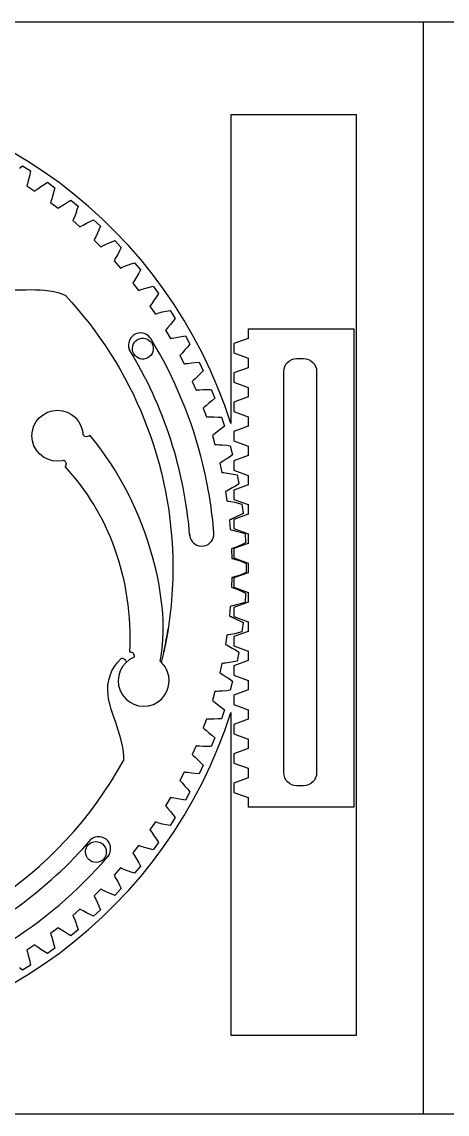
# Model space of a CAD drawing. Extents: x -14 to 217, y -21 to 85.
# Drawn here: x 62.8 to 103.9, y -21 to 84.5 of the extents above; entities that cross this region are included whole.
import ezdxf

# ---------------------------------------------------------------- set-up
doc = ezdxf.new("R2010")
doc.units = 0
doc.layers.get('0').update_dxf_attribs({"color": 160})

msp = doc.modelspace()

# ---------------------------------------------------------------- linework, layer by layer
at = {"color": 1}
for p, q in [((-14.02, 84.51), (101.6, 84.51)), ((101.6, 84.51), (217.22, 84.51)), ((101.6, 84.51), (101.6, -21.01)), ((101.6, -21.01), (-14.02, -21.01)), ((217.22, -21.01), (101.6, -21.01))]:
    msp.add_line(p, q, dxfattribs=at)
at = {"color": 5}
for p, q in [((95.16, 75.53), (83.02, 75.53)), ((83.02, 75.53), (83.02, 45.7)), ((95.16, -13.37), (95.16, 75.53)), ((83.02, 17.8), (83.02, -13.37)), ((83.02, -13.37), (95.16, -13.37))]:
    msp.add_line(p, q, dxfattribs=at)
at = {"color": 7}
for p, q in [((62.61, 70.37), (62.91, 70.6)), ((62.91, 70.6), (63.67, 70.11)), ((63.6, 69.74), (63.52, 69.38)), ((63.67, 70.11), (63.6, 69.74)), ((63.36, 68.76), (63.33, 68.68)), ((63.33, 68.68), (64.09, 68.16)), ((63.38, 68.85), (63.36, 68.76)), ((63.43, 69.03), (63.38, 68.85)), ((63.52, 69.38), (63.43, 69.03)), ((64.38, 68.38), (64.68, 68.59)), ((64.68, 68.59), (64.98, 68.8)), ((64.98, 68.8), (65.3, 69.01)), ((65.3, 69.01), (66.03, 68.47)), ((64.09, 68.16), (64.16, 68.21)), ((64.16, 68.21), (64.23, 68.27)), ((64.23, 68.27), (64.38, 68.38)), ((65.83, 67.76), (65.72, 67.41)), ((65.94, 68.11), (65.83, 67.76)), ((66.03, 68.47), (65.94, 68.11)), ((65.63, 67.15), (65.6, 67.06)), ((65.6, 67.06), (66.33, 66.5)), ((65.66, 67.23), (65.63, 67.15)), ((65.72, 67.41), (65.66, 67.23)), ((66.33, 66.5), (66.4, 66.55)), ((66.4, 66.55), (66.48, 66.6)), ((66.48, 66.6), (66.63, 66.7)), ((66.63, 66.7), (66.94, 66.9)), ((66.94, 66.9), (67.26, 67.08)), ((67.26, 67.08), (67.58, 67.27)), ((67.58, 67.27), (68.28, 66.69)), ((68.28, 66.69), (68.16, 66.34)), ((67.84, 65.48), (67.8, 65.39)), ((67.91, 65.64), (67.84, 65.48)), ((68.04, 65.99), (67.91, 65.64)), ((68.16, 66.34), (68.04, 65.99)), ((67.8, 65.39), (67.77, 65.31)), ((67.77, 65.31), (68.45, 64.7)), ((68.45, 64.7), (68.53, 64.75)), ((68.53, 64.75), (68.61, 64.79)), ((68.61, 64.79), (68.77, 64.88)), ((68.77, 64.88), (69.09, 65.06)), ((69.09, 65.06), (69.42, 65.23)), ((69.42, 65.23), (69.76, 65.39)), ((69.76, 65.39), (70.42, 64.77)), ((70.28, 64.42), (70.13, 64.08)), ((70.42, 64.77), (70.28, 64.42)), ((69.86, 63.5), (69.81, 63.42)), ((69.81, 63.42), (70.46, 62.77)), ((69.9, 63.59), (69.86, 63.5)), ((69.98, 63.75), (69.9, 63.59)), ((70.13, 64.08), (69.98, 63.75)), ((71.46, 63.24), (71.81, 63.38)), ((71.81, 63.38), (72.43, 62.72)), ((70.46, 62.77), (70.55, 62.82)), ((70.55, 62.82), (70.63, 62.86)), ((70.63, 62.86), (70.79, 62.94)), ((70.79, 62.94), (71.12, 63.09)), ((71.12, 63.09), (71.46, 63.24)), ((72.27, 62.38), (72.1, 62.05)), ((72.43, 62.72), (72.27, 62.38)), ((71.79, 61.49), (71.74, 61.41)), ((71.74, 61.41), (72.35, 60.72)), ((71.83, 61.57), (71.79, 61.49)), ((71.92, 61.73), (71.83, 61.57)), ((72.1, 62.05), (71.92, 61.73)), ((73.38, 61.12), (73.73, 61.24)), ((73.73, 61.24), (74.31, 60.54)), ((72.35, 60.72), (72.43, 60.76)), ((72.43, 60.76), (72.52, 60.8)), ((72.52, 60.8), (72.69, 60.86)), ((72.69, 60.86), (73.03, 61)), ((73.03, 61), (73.38, 61.12)), ((74.13, 60.22), (73.94, 59.9)), ((74.31, 60.54), (74.13, 60.22)), ((73.59, 59.36), (73.54, 59.28)), ((73.54, 59.28), (74.1, 58.56)), ((73.64, 59.44), (73.59, 59.36)), ((73.74, 59.59), (73.64, 59.44)), ((73.94, 59.9), (73.74, 59.59)), ((74.1, 58.56), (74.19, 58.59)), ((74.19, 58.59), (74.27, 58.62)), ((74.27, 58.62), (74.45, 58.68)), ((74.45, 58.68), (74.8, 58.79)), ((74.8, 58.79), (75.15, 58.89)), ((75.15, 58.89), (75.51, 58.99)), ((75.51, 58.99), (76.05, 58.26)), ((76.05, 58.26), (75.84, 57.94)), ((75.26, 57.12), (75.2, 57.05)), ((75.2, 57.05), (75.72, 56.29)), ((75.31, 57.19), (75.26, 57.12)), ((75.42, 57.34), (75.31, 57.19)), ((75.63, 57.64), (75.42, 57.34)), ((75.84, 57.94), (75.63, 57.64)), ((75.72, 56.29), (75.8, 56.31)), ((75.8, 56.31), (75.89, 56.34)), ((75.89, 56.34), (76.07, 56.39)), ((76.07, 56.39), (76.42, 56.48)), ((76.42, 56.48), (76.78, 56.56)), ((76.78, 56.56), (77.15, 56.63)), ((77.15, 56.63), (77.64, 55.86)), ((76.95, 54.99), (76.84, 54.85)), ((77.19, 55.27), (76.95, 54.99)), ((77.41, 55.57), (77.19, 55.27)), ((77.64, 55.86), (77.41, 55.57)), ((76.78, 54.78), (76.72, 54.71)), ((76.72, 54.71), (77.18, 53.92)), ((76.84, 54.85), (76.78, 54.78)), ((77.18, 53.92), (77.27, 53.94)), ((77.27, 53.94), (77.36, 53.96)), ((77.36, 53.96), (77.54, 54)), ((77.54, 54), (77.9, 54.06)), ((77.9, 54.06), (78.27, 54.12)), ((78.27, 54.12), (78.64, 54.17)), ((78.64, 54.17), (79.07, 53.38)), ((84.71, 53.93), (83.32, 53.43)), ((84.71, 54.85), (94.9, 54.85)), ((84.71, 54.85), (84.71, 53.93)), ((94.9, 54.85), (94.9, 8.65)), ((78.59, 52.82), (78.34, 52.55)), ((78.83, 53.09), (78.59, 52.82)), ((79.07, 53.38), (78.83, 53.09)), ((83.32, 53.43), (83.32, 52.53)), ((78.15, 52.35), (78.08, 52.29)), ((78.08, 52.29), (78.5, 51.47)), ((78.21, 52.42), (78.15, 52.35)), ((78.34, 52.55), (78.21, 52.42)), ((83.32, 52.53), (84.71, 52.02)), ((84.71, 52.02), (84.71, 51.1)), ((89.4, 51.99), (90.04, 51.99)), ((78.5, 51.47), (78.59, 51.48)), ((78.59, 51.48), (78.68, 51.5)), ((78.68, 51.5), (78.86, 51.52)), ((78.86, 51.52), (79.23, 51.56)), ((79.23, 51.56), (79.59, 51.6)), ((79.59, 51.6), (79.97, 51.63)), ((79.97, 51.63), (80.35, 50.81)), ((80.35, 50.81), (80.09, 50.54)), ((84.71, 51.1), (83.32, 50.6)), ((88.13, 11.98), (88.13, 50.72)), ((91.31, 50.72), (91.31, 11.98)), ((79.36, 49.84), (79.3, 49.78)), ((79.3, 49.78), (79.66, 48.94)), ((79.43, 49.9), (79.36, 49.84)), ((79.57, 50.02), (79.43, 49.9)), ((79.83, 50.28), (79.57, 50.02)), ((80.09, 50.54), (79.83, 50.28)), ((83.32, 50.6), (83.32, 49.7)), ((83.32, 49.7), (84.71, 49.19)), ((79.66, 48.94), (79.75, 48.94)), ((79.75, 48.94), (79.84, 48.95)), ((79.84, 48.95), (80.02, 48.97)), ((80.02, 48.97), (80.39, 48.99)), ((80.39, 48.99), (80.76, 49)), ((80.76, 49), (81.13, 49)), ((81.13, 49), (81.47, 48.16)), ((84.71, 49.19), (84.71, 48.27)), ((80.91, 47.66), (80.63, 47.43)), ((81.19, 47.91), (80.91, 47.66)), ((81.47, 48.16), (81.19, 47.91)), ((84.71, 48.27), (83.32, 47.77)), ((83.32, 47.77), (83.32, 46.87)), ((80.42, 47.25), (80.35, 47.2)), ((80.35, 47.2), (80.66, 46.34)), ((80.49, 47.31), (80.42, 47.25)), ((80.63, 47.43), (80.49, 47.31)), ((83.32, 46.87), (84.71, 46.36)), ((80.66, 46.34), (80.75, 46.34)), ((80.75, 46.34), (80.84, 46.34)), ((80.84, 46.34), (81.02, 46.34)), ((81.02, 46.34), (81.39, 46.34)), ((81.39, 46.34), (81.76, 46.33)), ((81.76, 46.33), (82.13, 46.31)), ((82.41, 45.45), (82.12, 45.21)), ((82.13, 46.31), (82.41, 45.45)), ((84.71, 45.44), (83.32, 44.94)), ((84.71, 46.36), (84.71, 45.44)), ((81.31, 44.61), (81.24, 44.56)), ((81.24, 44.56), (81.49, 43.68)), ((81.39, 44.66), (81.31, 44.61)), ((81.54, 44.77), (81.39, 44.66)), ((81.83, 44.99), (81.54, 44.77)), ((82.12, 45.21), (81.83, 44.99)), ((83.32, 44.94), (83.32, 44.04)), ((81.49, 43.68), (81.58, 43.67)), ((81.58, 43.67), (81.67, 43.67)), ((81.67, 43.67), (81.86, 43.66)), ((81.86, 43.66), (82.22, 43.64)), ((82.22, 43.64), (82.59, 43.6)), ((82.59, 43.6), (82.96, 43.56)), ((82.96, 43.56), (83.19, 42.68)), ((83.32, 44.04), (84.71, 43.53)), ((84.71, 43.53), (84.71, 42.61)), ((82.58, 42.26), (82.27, 42.06)), ((82.88, 42.46), (82.58, 42.26)), ((83.19, 42.68), (82.88, 42.46)), ((84.71, 42.61), (83.32, 42.11)), ((82.03, 41.92), (81.96, 41.87)), ((81.96, 41.87), (82.16, 40.97)), ((82.11, 41.96), (82.03, 41.92)), ((82.27, 42.06), (82.11, 41.96)), ((83.32, 42.11), (83.32, 41.21)), ((83.32, 41.21), (84.71, 40.7)), ((82.16, 40.97), (82.25, 40.96)), ((82.25, 40.96), (82.34, 40.96)), ((82.34, 40.96), (82.52, 40.93)), ((82.52, 40.93), (82.88, 40.89)), ((82.88, 40.89), (83.25, 40.83)), ((83.25, 40.83), (83.62, 40.76)), ((83.62, 40.76), (83.79, 39.87)), ((84.71, 40.7), (84.71, 39.78)), ((82.59, 39.18), (82.51, 39.14)), ((82.51, 39.14), (82.65, 38.23)), ((82.67, 39.22), (82.59, 39.18)), ((82.83, 39.31), (82.67, 39.22)), ((83.15, 39.49), (82.83, 39.31)), ((83.47, 39.67), (83.15, 39.49)), ((84.71, 39.78), (83.32, 39.28)), ((83.32, 39.28), (83.32, 38.38)), ((83.79, 39.87), (83.47, 39.67)), ((82.65, 38.23), (82.74, 38.22)), ((82.74, 38.22), (82.83, 38.2)), ((82.83, 38.2), (83.01, 38.17)), ((83.01, 38.17), (83.37, 38.1)), ((83.32, 38.38), (84.71, 37.87)), ((83.37, 38.1), (83.73, 38.02)), ((83.73, 38.02), (84.09, 37.93)), ((84.71, 36.95), (83.32, 36.45)), ((84.21, 37.03), (83.88, 36.85)), ((84.09, 37.93), (84.21, 37.03)), ((84.71, 37.87), (84.71, 36.95)), ((82.97, 36.42), (82.88, 36.38)), ((82.88, 36.38), (82.97, 35.47)), ((83.05, 36.45), (82.97, 36.42)), ((83.22, 36.53), (83.05, 36.45)), ((83.55, 36.69), (83.22, 36.53)), ((83.32, 36.45), (83.32, 35.55)), ((83.88, 36.85), (83.55, 36.69)), ((82.97, 35.47), (83.06, 35.45)), ((83.06, 35.45), (83.15, 35.42)), ((83.15, 35.42), (83.33, 35.38)), ((83.32, 35.55), (84.71, 35.04)), ((83.33, 35.38), (83.68, 35.29)), ((83.68, 35.29), (84.04, 35.19)), ((84.04, 35.19), (84.39, 35.07)), ((84.39, 35.07), (84.45, 34.17)), ((84.71, 35.04), (84.71, 34.12)), ((84.71, 34.12), (83.32, 33.62)), ((83.77, 33.87), (83.43, 33.73)), ((84.11, 34.01), (83.77, 33.87)), ((84.45, 34.17), (84.11, 34.01)), ((83.17, 33.63), (83.09, 33.6)), ((83.09, 33.6), (83.12, 32.68)), ((83.26, 33.66), (83.17, 33.63)), ((83.43, 33.73), (83.26, 33.66)), ((83.32, 33.62), (83.32, 32.72)), ((83.32, 32.72), (84.71, 32.21)), ((83.12, 32.68), (83.2, 32.66)), ((83.2, 32.66), (83.29, 32.63)), ((83.29, 32.63), (83.47, 32.58)), ((83.47, 32.58), (83.81, 32.46)), ((83.81, 32.46), (84.16, 32.34)), ((84.16, 32.34), (84.51, 32.2)), ((84.51, 32.2), (84.51, 31.3)), ((84.71, 32.21), (84.71, 31.29)), ((83.12, 30.82), (83.09, 29.9)), ((83.2, 30.84), (83.12, 30.82)), ((83.29, 30.87), (83.2, 30.84)), ((83.47, 30.92), (83.29, 30.87)), ((84.71, 31.29), (83.32, 30.79)), ((83.32, 30.79), (83.32, 29.89)), ((83.81, 31.04), (83.47, 30.92)), ((84.16, 31.16), (83.81, 31.04)), ((84.51, 31.3), (84.16, 31.16)), ((83.09, 29.9), (83.17, 29.87)), ((83.17, 29.87), (83.26, 29.84)), ((83.26, 29.84), (83.43, 29.77)), ((83.32, 29.89), (84.71, 29.38)), ((83.43, 29.77), (83.77, 29.63)), ((83.77, 29.63), (84.11, 29.49)), ((84.11, 29.49), (84.45, 29.33)), ((84.45, 29.33), (84.39, 28.43)), ((84.71, 29.38), (84.71, 28.46)), ((82.97, 28.03), (82.88, 27.12)), ((83.06, 28.05), (82.97, 28.03)), ((83.15, 28.08), (83.06, 28.05)), ((83.33, 28.12), (83.15, 28.08)), ((84.71, 28.46), (83.32, 27.95)), ((83.32, 27.95), (83.32, 27.06)), ((83.68, 28.21), (83.33, 28.12)), ((84.04, 28.31), (83.68, 28.21)), ((84.39, 28.43), (84.04, 28.31)), ((82.88, 27.12), (82.97, 27.08)), ((82.97, 27.08), (83.05, 27.05)), ((83.05, 27.05), (83.22, 26.97)), ((83.22, 26.97), (83.55, 26.81)), ((83.32, 27.06), (84.71, 26.55)), ((83.55, 26.81), (83.88, 26.65)), ((83.88, 26.65), (84.21, 26.47)), ((84.21, 26.47), (84.09, 25.57)), ((84.71, 26.55), (84.71, 25.63)), ((83.01, 25.33), (82.83, 25.3)), ((83.37, 25.4), (83.01, 25.33)), ((84.71, 25.63), (83.32, 25.12)), ((83.73, 25.48), (83.37, 25.4)), ((84.09, 25.57), (83.73, 25.48)), ((82.65, 25.27), (82.51, 24.36)), ((82.51, 24.36), (82.59, 24.32)), ((82.59, 24.32), (82.67, 24.28)), ((82.74, 25.28), (82.65, 25.27)), ((82.67, 24.28), (82.83, 24.19)), ((82.83, 25.3), (82.74, 25.28)), ((83.32, 25.12), (83.32, 24.22)), ((82.83, 24.19), (83.15, 24.01)), ((83.15, 24.01), (83.47, 23.83)), ((83.32, 24.22), (84.71, 23.72)), ((83.47, 23.83), (83.79, 23.63)), ((83.79, 23.63), (83.62, 22.74)), ((84.71, 23.72), (84.71, 22.8)), ((82.16, 22.53), (81.96, 21.63)), ((82.25, 22.54), (82.16, 22.53)), ((82.34, 22.55), (82.25, 22.54)), ((82.52, 22.57), (82.34, 22.55)), ((82.88, 22.61), (82.52, 22.57)), ((83.25, 22.67), (82.88, 22.61)), ((83.62, 22.74), (83.25, 22.67)), ((84.71, 22.8), (83.32, 22.29)), ((83.32, 22.29), (83.32, 21.39)), ((81.96, 21.63), (82.03, 21.58)), ((82.03, 21.58), (82.11, 21.54)), ((82.11, 21.54), (82.27, 21.44)), ((82.27, 21.44), (82.58, 21.24)), ((82.58, 21.24), (82.88, 21.04)), ((83.32, 21.39), (84.71, 20.89)), ((82.88, 21.04), (83.19, 20.82)), ((83.19, 20.82), (82.96, 19.94)), ((84.71, 20.89), (84.71, 19.97)), ((81.49, 19.82), (81.24, 18.94)), ((81.58, 19.83), (81.49, 19.82)), ((81.67, 19.83), (81.58, 19.83)), ((81.86, 19.84), (81.67, 19.83)), ((82.22, 19.86), (81.86, 19.84)), ((82.59, 19.9), (82.22, 19.86)), ((82.96, 19.94), (82.59, 19.9)), ((84.71, 19.97), (83.32, 19.46)), ((83.32, 19.46), (83.32, 18.56)), ((81.24, 18.94), (81.31, 18.89)), ((81.31, 18.89), (81.39, 18.84)), ((81.39, 18.84), (81.54, 18.73)), ((81.54, 18.73), (81.83, 18.51)), ((81.83, 18.51), (82.12, 18.29)), ((82.12, 18.29), (82.41, 18.05)), ((82.41, 18.05), (82.13, 17.19)), ((83.32, 18.56), (84.71, 18.06)), ((84.71, 18.06), (84.71, 17.14)), ((80.66, 17.16), (80.35, 16.3)), ((80.75, 17.16), (80.66, 17.16)), ((80.84, 17.16), (80.75, 17.16)), ((81.02, 17.16), (80.84, 17.16)), ((81.39, 17.16), (81.02, 17.16)), ((81.76, 17.17), (81.39, 17.16)), ((82.13, 17.19), (81.76, 17.17)), ((84.71, 17.14), (83.32, 16.63)), ((80.35, 16.3), (80.42, 16.25)), ((80.42, 16.25), (80.49, 16.19)), ((80.49, 16.19), (80.63, 16.07)), ((80.63, 16.07), (80.91, 15.84)), ((80.91, 15.84), (81.19, 15.59)), ((83.32, 16.63), (83.32, 15.73)), ((81.47, 15.34), (81.13, 14.5)), ((81.19, 15.59), (81.47, 15.34)), ((83.32, 15.73), (84.71, 15.23)), ((84.71, 15.23), (84.71, 14.31)), ((79.66, 14.56), (79.3, 13.72)), ((79.3, 13.72), (79.36, 13.66)), ((79.75, 14.56), (79.66, 14.56)), ((79.84, 14.55), (79.75, 14.56)), ((80.02, 14.53), (79.84, 14.55)), ((80.39, 14.51), (80.02, 14.53)), ((80.76, 14.5), (80.39, 14.51)), ((81.13, 14.5), (80.76, 14.5)), ((84.71, 14.31), (83.32, 13.8)), ((83.32, 13.8), (83.32, 12.9)), ((79.36, 13.66), (79.43, 13.6)), ((79.43, 13.6), (79.57, 13.48)), ((79.57, 13.48), (79.83, 13.22)), ((79.83, 13.22), (80.09, 12.96)), ((80.35, 12.69), (79.97, 11.87)), ((80.09, 12.96), (80.35, 12.69)), ((83.32, 12.9), (84.71, 12.4)), ((78.5, 12.03), (78.08, 11.21)), ((78.59, 12.02), (78.5, 12.03)), ((78.68, 12), (78.59, 12.02)), ((78.86, 11.98), (78.68, 12)), ((79.23, 11.94), (78.86, 11.98)), ((79.59, 11.9), (79.23, 11.94)), ((79.97, 11.87), (79.59, 11.9)), ((84.71, 12.4), (84.71, 11.48)), ((78.08, 11.21), (78.15, 11.15)), ((78.15, 11.15), (78.21, 11.08)), ((78.21, 11.08), (78.34, 10.95)), ((78.34, 10.95), (78.59, 10.68)), ((78.59, 10.68), (78.83, 10.41)), ((84.71, 11.48), (83.32, 10.97)), ((83.32, 10.97), (83.32, 10.07)), ((90.04, 10.71), (89.4, 10.71)), ((77.18, 9.58), (76.72, 8.79)), ((77.27, 9.56), (77.18, 9.58)), ((77.36, 9.54), (77.27, 9.56)), ((77.54, 9.5), (77.36, 9.54)), ((77.9, 9.44), (77.54, 9.5)), ((79.07, 10.12), (78.64, 9.33)), ((78.83, 10.41), (79.07, 10.12)), ((83.32, 10.07), (84.71, 9.57)), ((84.71, 9.57), (84.71, 8.65)), ((76.72, 8.79), (76.78, 8.72)), ((76.78, 8.72), (76.84, 8.65)), ((76.84, 8.65), (76.95, 8.51)), ((76.95, 8.51), (77.19, 8.23)), ((78.27, 9.38), (77.9, 9.44)), ((78.64, 9.33), (78.27, 9.38)), ((94.9, 8.65), (84.71, 8.65)), ((77.64, 7.64), (77.15, 6.87)), ((77.19, 8.23), (77.41, 7.93)), ((77.41, 7.93), (77.64, 7.64)), ((75.72, 7.21), (75.2, 6.45)), ((75.2, 6.45), (75.26, 6.38)), ((75.26, 6.38), (75.31, 6.31)), ((75.8, 7.19), (75.72, 7.21)), ((75.89, 7.16), (75.8, 7.19)), ((76.07, 7.11), (75.89, 7.16)), ((76.42, 7.02), (76.07, 7.11)), ((76.78, 6.94), (76.42, 7.02)), ((77.15, 6.87), (76.78, 6.94)), ((75.31, 6.31), (75.42, 6.16)), ((75.42, 6.16), (75.63, 5.86)), ((75.63, 5.86), (75.84, 5.56)), ((75.84, 5.56), (76.05, 5.24)), ((74.1, 4.94), (73.54, 4.22)), ((74.19, 4.91), (74.1, 4.94)), ((74.27, 4.88), (74.19, 4.91)), ((74.45, 4.82), (74.27, 4.88)), ((74.8, 4.71), (74.45, 4.82)), ((75.15, 4.61), (74.8, 4.71)), ((75.51, 4.51), (75.15, 4.61)), ((76.05, 5.24), (75.51, 4.51)), ((73.54, 4.22), (73.59, 4.14)), ((73.59, 4.14), (73.64, 4.06)), ((73.64, 4.06), (73.74, 3.91)), ((73.74, 3.91), (73.94, 3.6)), ((73.94, 3.6), (74.13, 3.28)), ((74.13, 3.28), (74.31, 2.96)), ((72.35, 2.78), (71.74, 2.09)), ((72.43, 2.74), (72.35, 2.78)), ((72.52, 2.7), (72.43, 2.74)), ((72.69, 2.64), (72.52, 2.7)), ((73.03, 2.5), (72.69, 2.64)), ((73.38, 2.38), (73.03, 2.5)), ((73.73, 2.26), (73.38, 2.38)), ((74.31, 2.96), (73.73, 2.26)), ((71.74, 2.09), (71.79, 2.01)), ((71.79, 2.01), (71.83, 1.93)), ((71.83, 1.93), (71.92, 1.77)), ((71.92, 1.77), (72.1, 1.45)), ((72.1, 1.45), (72.27, 1.12)), ((72.27, 1.12), (72.43, 0.78)), ((70.46, 0.73), (69.81, 0.08)), ((69.81, 0.08), (69.86, 0)), ((70.55, 0.68), (70.46, 0.73)), ((70.63, 0.64), (70.55, 0.68)), ((70.79, 0.56), (70.63, 0.64)), ((71.12, 0.41), (70.79, 0.56)), ((71.46, 0.26), (71.12, 0.41)), ((71.81, 0.12), (71.46, 0.26)), ((72.43, 0.78), (71.81, 0.12)), ((69.86, 0), (69.9, -0.09)), ((69.9, -0.09), (69.98, -0.25)), ((69.98, -0.25), (70.13, -0.58)), ((70.13, -0.58), (70.28, -0.92)), ((70.28, -0.92), (70.42, -1.27)), ((68.45, -1.2), (67.77, -1.81)), ((67.77, -1.81), (67.8, -1.89)), ((67.8, -1.89), (67.84, -1.98)), ((67.84, -1.98), (67.91, -2.14)), ((68.53, -1.25), (68.45, -1.2)), ((68.61, -1.29), (68.53, -1.25)), ((68.77, -1.38), (68.61, -1.29)), ((69.09, -1.56), (68.77, -1.38)), ((69.42, -1.73), (69.09, -1.56)), ((69.76, -1.89), (69.42, -1.73)), ((70.42, -1.27), (69.76, -1.89)), ((66.33, -3), (65.6, -3.56)), ((66.4, -3.05), (66.33, -3)), ((66.48, -3.1), (66.4, -3.05)), ((66.63, -3.2), (66.48, -3.1)), ((67.91, -2.14), (68.04, -2.49)), ((68.04, -2.49), (68.16, -2.83)), ((68.16, -2.83), (68.28, -3.19)), ((65.6, -3.56), (65.63, -3.65)), ((65.63, -3.65), (65.66, -3.73)), ((65.66, -3.73), (65.72, -3.91)), ((65.72, -3.91), (65.83, -4.26)), ((66.94, -3.39), (66.63, -3.2)), ((67.26, -3.58), (66.94, -3.39)), ((67.58, -3.77), (67.26, -3.58)), ((68.28, -3.19), (67.58, -3.77)), ((64.09, -4.66), (63.33, -5.18)), ((63.33, -5.18), (63.36, -5.26)), ((63.36, -5.26), (63.38, -5.35)), ((64.16, -4.71), (64.09, -4.66)), ((64.23, -4.77), (64.16, -4.71)), ((64.38, -4.88), (64.23, -4.77)), ((64.68, -5.09), (64.38, -4.88)), ((64.98, -5.3), (64.68, -5.09)), ((66.03, -4.97), (65.3, -5.5)), ((65.83, -4.26), (65.94, -4.61)), ((65.94, -4.61), (66.03, -4.97)), ((63.38, -5.35), (63.43, -5.53)), ((63.43, -5.53), (63.52, -5.88)), ((63.52, -5.88), (63.6, -6.24)), ((63.6, -6.24), (63.67, -6.61)), ((65.3, -5.5), (64.98, -5.3)), ((62.91, -7.1), (62.61, -6.87)), ((63.67, -6.61), (62.91, -7.1))]:
    msp.add_line(p, q, dxfattribs=at)
at = {"color": 5}
for points in [[(83.02, 45.7), (77.1, 64.48), (59.54, 78.11), (38.79, 78.11)], [(73.56, 52.63), (73.38, 53.16), (73.67, 53.73), (74.21, 53.9)], [(74.21, 53.9), (74.34, 53.94), (74.47, 53.96), (74.6, 53.95)], [(74.6, 53.95), (75, 53.91), (75.35, 53.65), (75.48, 53.25)], [(75.48, 53.25), (75.65, 52.72), (75.36, 52.15), (74.83, 51.98)], [(74.83, 51.98), (74.3, 51.81), (73.73, 52.1), (73.56, 52.63)], [(38.79, -14.61), (59.54, -14.61), (77.1, -0.98), (83.02, 17.8)], [(69.39, 5.14), (69.56, 5.26), (69.75, 5.32), (69.95, 5.33)], [(69.95, 5.33), (70.27, 5.34), (70.6, 5.2), (70.8, 4.91)], [(69.17, 3.73), (68.84, 4.18), (68.94, 4.81), (69.39, 5.14)], [(70.8, 4.91), (71.13, 4.46), (71.03, 3.83), (70.58, 3.5)], [(70.58, 3.5), (70.13, 3.18), (69.5, 3.28), (69.17, 3.73)]]:
    msp.add_open_spline(points, degree=3, dxfattribs=at)
at = {"color": 7}
for points in [[(60.5, 58.75), (62.07, 58.37), (65.24, 59.06), (67.07, 58.07)], [(67.06, 58.06), (73.51, 51.14), (77.42, 41.87), (77.42, 31.74)], [(74.75, 54.37), (74.15, 54.61), (73.47, 54.33), (73.23, 53.73)], [(75.31, 53.88), (75.19, 54.09), (74.99, 54.27), (74.75, 54.37)], [(80.32, 41.78), (79.31, 45.97), (77.62, 50.06), (75.3, 53.91)], [(73.23, 53.73), (73.11, 53.45), (73.11, 53.15), (73.2, 52.88)], [(79.06, 34.83), (78.56, 41.13), (76.6, 47.33), (73.2, 52.88)], [(88.13, 50.72), (88.13, 51.42), (88.7, 51.99), (89.4, 51.99)], [(90.04, 51.99), (90.74, 51.99), (91.31, 51.42), (91.31, 50.72)], [(63.86, 44.03), (63.59, 45.37), (64.45, 46.67), (65.79, 46.94)], [(65.79, 46.94), (67.12, 47.21), (68.42, 46.35), (68.69, 45.01)], [(68.69, 45.01), (68.72, 44.89), (68.73, 44.77), (68.74, 44.65)], [(69.22, 44.44), (69.02, 44.4), (68.82, 44.47), (68.74, 44.65)], [(69.42, 44.55), (69.37, 44.5), (69.3, 44.46), (69.22, 44.44)], [(76.19, 22.75), (77.33, 27.91), (75.28, 37.57), (69.4, 44.57)], [(69.4, 44.54), (69.4, 44.55), (69.4, 44.56), (69.4, 44.57)], [(66.77, 42.11), (65.43, 41.84), (64.13, 42.7), (63.86, 44.03)], [(66.92, 42.14), (66.87, 42.13), (66.82, 42.12), (66.77, 42.11)], [(66.92, 42.14), (67, 42.09), (67.06, 42.01), (67.09, 41.92)], [(67.09, 41.92), (67.13, 41.78), (67.1, 41.64), (67.02, 41.54)], [(73.28, 23.63), (73.6, 30.76), (71.16, 37.1), (67.02, 41.54)], [(81.39, 35.12), (81.21, 37.36), (80.85, 39.58), (80.32, 41.78)], [(79.04, 35.04), (79.03, 34.51), (79.39, 34.03), (79.93, 33.9)], [(81.35, 34.76), (81.39, 34.9), (81.4, 35.04), (81.39, 35.18)], [(79.93, 33.9), (80.56, 33.74), (81.2, 34.13), (81.35, 34.76)], [(77.42, 31.74), (77.42, 28.96), (77.12, 26.25), (76.56, 23.63)], [(76.32, 22.62), (76.58, 23.66), (76.79, 24.72), (76.95, 25.8)], [(76.99, 26.06), (77.01, 26.05), (77.02, 26.05), (77.04, 26.05)], [(73.61, 23.49), (73.52, 23.58), (73.4, 23.63), (73.28, 23.63)], [(73.71, 23.15), (73.72, 23.26), (73.69, 23.4), (73.61, 23.49)], [(71.18, 19.45), (70.97, 20.75), (71.45, 22.11), (72.39, 22.97)], [(73.68, 23.14), (72.42, 22.63), (71.81, 21.19), (72.33, 19.93)], [(72.73, 22.95), (72.62, 23.01), (72.5, 23.01), (72.39, 22.97)], [(72.93, 22.67), (72.9, 22.77), (72.84, 22.89), (72.73, 22.95)], [(73.71, 23.15), (73.7, 23.15), (73.69, 23.14), (73.68, 23.14)], [(76.88, 21.79), (76.73, 22.18), (76.48, 22.5), (76.19, 22.75)], [(75.54, 18.58), (76.79, 19.1), (77.4, 20.53), (76.88, 21.79)], [(72.68, 13.2), (72.78, 15.22), (71.29, 17.94), (71.18, 19.45)], [(72.33, 19.93), (72.84, 18.67), (74.28, 18.07), (75.54, 18.58)], [(41.71, -6.77), (54.88, -5.78), (66.49, 1.89), (72.68, 13.2)], [(89.4, 10.71), (88.7, 10.71), (88.13, 11.28), (88.13, 11.98)], [(91.31, 11.98), (91.31, 11.28), (90.74, 10.71), (90.04, 10.71)], [(54.16, -5.59), (60, -3.17), (65.29, 0.6), (69.53, 5.55)], [(70.34, 5.79), (70.03, 5.82), (69.75, 5.73), (69.53, 5.55)], [(71.41, 4.54), (71.46, 5.18), (70.98, 5.74), (70.34, 5.79)], [(71.13, 3.85), (71.29, 4.04), (71.39, 4.28), (71.41, 4.54)], [(61.16, -4.65), (64.84, -2.39), (68.21, 0.48), (71.14, 3.87)]]:
    msp.add_open_spline(points, degree=3, dxfattribs=at)

doc.saveas('drawing.dxf')
